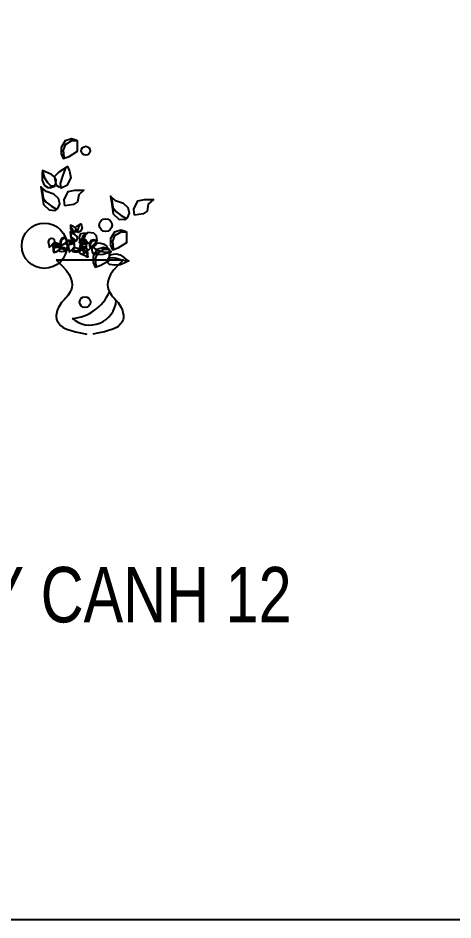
# Model space of a CAD drawing. Header units: millimetres. Extents: x 21129 to 2803301, y -510327 to 166837.
# Drawn here: x 263474 to 266607, y -160163 to -153663 of the extents above; entities that cross this region are included whole.
import ezdxf
from ezdxf.enums import TextEntityAlignment as Align

# ---------------------------------------------------------------- set-up
doc = ezdxf.new("R2010")
doc.units = ezdxf.units.MM
doc.layers.add('....01_TNT_A_DRAWING', color=7, linetype='Continuous')
doc.layers.add('....20_TNT_N_TEXT', color=9, linetype='Continuous')
doc.layers.add('....13_TNT_F_TREE', color=76, linetype='Continuous', transparency=0.5)
doc.styles.add('.TNT_A_TXT_3_NOTE', font='uromans.shx', dxfattribs={"width": 0.8})

# ---------------------------------------------------------------- blocks, each defined once
blk = doc.blocks.new('.TNT_KHUNG LAYOUT_2')
at = {"color": 14}
blk.add_lwpolyline([(15, 312), (435, 312), (435, 15), (15, 15)], close=True, dxfattribs=at)
blk = doc.blocks.new('caycanh12')
blk.add_line((-146.2, 258.1), (95.9, 258.1))
for points in [[(-74.3, 689.7), (-90.8, 694.4), (-114.3, 687.4), (-128.4, 663.9), (-128.4, 640.3), (-121.4, 623.9), (-100.2, 630.9), (-69.6, 649.7), (-69.6, 666.2), (-69.6, 687.4), (-90.8, 687.4), (-114.3, 673.3), (-121.4, 654.4), (-119, 628.6)], [(-133.5, 519.2), (-145.3, 526.2), (-152.4, 559.2), (-135.9, 575.6), (-105.3, 594.4), (-98.2, 578), (-93.5, 554.5), (-107.7, 526.2), (-128.8, 516.8), (-131.2, 533.3), (-121.8, 563.9), (-110, 592.1)], [(-151, 526.5), (-147.5, 533.5), (-146.1, 546.8), (-152.4, 557.3), (-163, 566.4), (-173.5, 571.3), (-185.4, 575.5), (-195.9, 581.1), (-196.6, 569.9), (-196.6, 546.1), (-189.6, 527.2), (-176.3, 518.8), (-165.8, 518.8), (-151.7, 524.4), (-165.1, 525.8), (-177, 535.6), (-186.8, 552.4), (-191.7, 569.9), (-194.5, 580.4)], [(-201.8, 521.5), (-196.6, 508.3), (-193.1, 481.6), (-181.9, 466.9), (-163.7, 451.5), (-145.4, 441)], [(49, 488), (54.1, 474.8), (57.6, 448.1), (68.9, 433.4), (87.1, 418), (105.3, 407.5)], [(-96.6, 359.5), (-94.6, 354.2), (-93.1, 343.6), (-88.7, 337.7), (-81.4, 331.5), (-74.1, 327.3)], [(-76.3, 361.5), (-74.9, 364.3), (-74.4, 369.6), (-76.9, 373.8), (-81.1, 377.5), (-85.3, 379.5), (-90.1, 381.1), (-94.3, 383.4), (-94.6, 378.9), (-94.6, 369.4), (-91.7, 361.8), (-86.4, 358.4), (-82.2, 358.4), (-76.6, 360.7), (-81.9, 361.2), (-86.7, 365.2), (-90.6, 371.9), (-92.6, 378.9), (-93.7, 383.1)], [(-69.3, 358.6), (-74, 361.4), (-76.9, 374.6), (-70.3, 381.2), (-58, 388.7), (-55.2, 382.1), (-53.3, 372.7), (-59, 361.4), (-67.4, 357.7), (-68.4, 364.2), (-64.6, 376.5), (-59.9, 387.8)], [(103.2, 361), (86.7, 365.7), (63.2, 358.7), (49.1, 335.2), (49.1, 311.6), (56.1, 295.2), (77.3, 302.2), (107.9, 321.1), (107.9, 337.5), (107.9, 358.7), (86.7, 358.7), (63.2, 344.6), (56.1, 325.8), (58.5, 299.9)], [(-110.8, 336.8), (-117.4, 338.7), (-126.8, 335.8), (-132.4, 326.4), (-132.4, 317), (-129.6, 310.4), (-121.1, 313.3), (-108.9, 320.8), (-108.9, 327.4), (-108.9, 335.8), (-117.4, 335.8), (-126.8, 330.2), (-129.6, 322.7), (-128.7, 312.3)], [(-109.9, 324.2), (-108.3, 326.7), (-106, 328.9), (-102.9, 329.2), (-99, 329.5), (-93.7, 328.1), (-88.9, 325), (-84.7, 321.7), (-80.8, 319.7), (-86.9, 316.6), (-93.4, 314.1), (-101.8, 313.2), (-108.8, 314.4), (-111.1, 316.9), (-111.1, 322.2), (-108.8, 323.9), (-104.3, 324.5), (-101, 324.2), (-97.3, 323.1), (-91.1, 321.1), (-85.5, 320.3), (-80.8, 319.7)], [(-61.8, 326), (-61.5, 326.8), (-61.2, 327.5), (-61, 328.1), (-60.7, 328.6), (-60.4, 329.1), (-60.1, 329.5), (-59.8, 329.9), (-59.5, 330.2), (-59.2, 330.6), (-58.9, 331), (-58.5, 331.3), (-58.2, 331.6), (-57.9, 331.9), (-57.5, 332.2), (-57.2, 332.5), (-56.9, 332.7), (-56.6, 332.9), (-56.3, 333), (-56, 333.2), (-55.7, 333.3), (-55.4, 333.4), (-55.1, 333.5), (-54.8, 333.6), (-54.5, 333.7), (-54.2, 333.8), (-53.9, 334), (-53.5, 334.1), (-53.1, 334.3), (-52.8, 334.4), (-52.4, 334.5), (-52, 334.7), (-51.6, 334.8), (-51.2, 334.9), (-50.8, 334.9), (-50.4, 335), (-50, 335), (-49.7, 335), (-49.3, 335), (-48.9, 335), (-48.5, 334.9), (-48.1, 334.9), (-47.8, 334.8), (-47.4, 334.7), (-47, 334.6), (-46.7, 334.5), (-46.3, 334.3), (-45.9, 334.2), (-45.5, 334.1), (-45.2, 333.9), (-44.8, 333.8), (-44.4, 333.6), (-44, 333.5), (-43.6, 333.3), (-43.2, 333.1), (-42.8, 332.9), (-42.5, 332.6), (-42.1, 332.4), (-41.8, 332.1), (-41.5, 331.8), (-41.2, 331.5), (-40.9, 331.1), (-40.6, 330.7), (-40.4, 330.3), (-40.1, 329.9), (-39.8, 329.4), (-39.6, 328.9), (-39.3, 328.5), (-39, 328), (-38.8, 327.5), (-38.5, 327.1), (-38.3, 326.7), (-38, 326.3), (-37.8, 326), (-37.6, 325.8), (-37.3, 325.6), (-37.1, 325.4), (-36.9, 325.2), (-36.7, 325.1), (-36.5, 324.9), (-36.3, 324.7), (-36.1, 324.5), (-35.9, 324.3), (-35.7, 324), (-35.5, 323.7), (-35.3, 323.4), (-35.1, 323.1), (-34.9, 322.7), (-34.7, 322.4), (-34.5, 322), (-34.3, 321.6), (-34.2, 321.2), (-34, 320.8), (-33.8, 320.4), (-33.6, 320), (-33.4, 319.7), (-33.1, 319.4), (-32.9, 319.1), (-32.6, 318.9), (-32.3, 318.7), (-32.1, 318.5), (-31.9, 318.4), (-31.7, 318.3), (-31.6, 318.2), (-31.6, 318.1), (-31.7, 318), (-31.8, 318), (-32, 317.9), (-32.3, 317.9), (-32.6, 317.8), (-33, 317.8), (-33.3, 317.7), (-33.6, 317.7), (-34, 317.6), (-34.3, 317.5), (-34.6, 317.4), (-34.9, 317.3), (-35.3, 317.2), (-35.6, 317), (-35.9, 316.9), (-36.3, 316.8), (-36.6, 316.7), (-37, 316.6), (-37.4, 316.5), (-37.8, 316.4), (-38.2, 316.3), (-38.6, 316.2), (-39.1, 316.2), (-39.5, 316.1), (-39.9, 316), (-40.3, 315.9), (-40.8, 315.8), (-41.2, 315.8), (-41.6, 315.7), (-42.1, 315.6), (-42.5, 315.6), (-43, 315.5), (-43.4, 315.5), (-43.9, 315.5), (-44.3, 315.5), (-44.8, 315.5), (-45.3, 315.4), (-45.8, 315.4), (-46.3, 315.4), (-46.8, 315.4), (-47.3, 315.4), (-47.8, 315.4), (-48.4, 315.4), (-48.9, 315.4), (-49.5, 315.3), (-50.1, 315.3), (-50.6, 315.3), (-51.2, 315.3), (-51.8, 315.4), (-52.4, 315.4), (-53, 315.4), (-53.6, 315.5), (-54.1, 315.6), (-54.7, 315.6), (-55.2, 315.7), (-55.7, 315.8), (-56.2, 315.9), (-56.6, 316), (-57, 316.1), (-57.4, 316.3), (-57.8, 316.4), (-58.1, 316.6), (-58.5, 316.8), (-58.8, 317), (-59.2, 317.3), (-59.5, 317.6), (-59.9, 317.9), (-60.2, 318.2), (-60.5, 318.5), (-60.8, 318.8), (-61, 319.1), (-61.3, 319.4), (-61.5, 319.6), (-61.6, 319.9), (-61.8, 320.1), (-61.9, 320.4), (-62, 320.6), (-62, 320.9), (-62.1, 321.2), (-62.1, 321.6), (-62, 321.9), (-62, 322.3), (-61.9, 322.8), (-61.8, 323.2), (-61.7, 323.7), (-61.5, 324.1), (-61.3, 324.6), (-61, 325), (-60.8, 325.4), (-60.4, 325.8), (-60.1, 326.1), (-59.7, 326.4), (-59.2, 326.7), (-58.8, 327), (-58.3, 327.2), (-57.8, 327.4), (-57.3, 327.6), (-56.8, 327.7), (-56.3, 327.8), (-55.8, 327.9), (-55.2, 328), (-54.7, 328), (-54.1, 328.1), (-53.6, 328.1), (-53.1, 328.2), (-52.6, 328.2), (-52, 328.3), (-51.6, 328.3), (-51.1, 328.3), (-50.6, 328.4), (-50.1, 328.4), (-49.7, 328.4), (-49.3, 328.4), (-48.9, 328.4), (-48.4, 328.3), (-48, 328.3), (-47.6, 328.2), (-47.2, 328.1), (-46.7, 328), (-46.3, 327.9), (-45.8, 327.8), (-45.3, 327.6), (-44.8, 327.5), (-44.3, 327.3), (-43.8, 327.1), (-43.3, 326.9), (-42.8, 326.8), (-42.3, 326.6), (-41.9, 326.4), (-41.5, 326.3), (-41.1, 326.1), (-40.7, 326), (-40.4, 325.9), (-40, 325.7), (-39.7, 325.6), (-39.4, 325.4), (-39.1, 325.3), (-38.8, 325.1), (-38.5, 324.9), (-38.3, 324.7), (-38, 324.5), (-37.7, 324.3), (-37.4, 324), (-37.2, 323.7), (-36.9, 323.4), (-36.5, 323), (-36.1, 322.6), (-35.6, 322.2), (-34.9, 321.7), (-34.1, 321.2), (-33, 320.7), (-31.7, 320.2)], [(-4.9, 328.8), (-11.5, 330.7), (-20.9, 327.9), (-26.6, 318.5), (-26.6, 309.1), (-23.8, 302.5), (-15.3, 305.3), (-3, 312.8), (-3, 319.4), (-3, 327.9), (-11.5, 327.9), (-20.9, 322.2), (-23.8, 314.7), (-22.8, 304.3)], [(-156.2, 317.2), (-154, 318.8), (-150.3, 320.3), (-146.1, 319.7), (-141.6, 318.3), (-137.4, 314.9), (-135.7, 312.1), (-133.5, 308.8), (-131.5, 307.4), (-135.7, 306), (-142.7, 303.4), (-151.4, 303.2), (-156.8, 304.3), (-158.2, 306.8), (-158.7, 310.4), (-158.4, 313.8), (-157.3, 317.2), (-156.8, 314.4), (-154.2, 311.8), (-150.6, 309.3), (-145, 307.9), (-138.5, 307.1), (-132.1, 307.1)], [(-135.7, 311.5), (-142.3, 313.4), (-151.7, 310.6), (-157.4, 301.2), (-157.4, 291.8), (-154.5, 285.2), (-146.1, 288), (-133.8, 295.5), (-133.8, 302.1), (-133.8, 310.6), (-142.3, 310.6), (-151.7, 305), (-154.5, 297.4), (-153.6, 287.1)], [(-134.9, 298.9), (-133.2, 301.5), (-131, 303.7), (-127.9, 304), (-123.9, 304.3), (-118.6, 302.9), (-113.9, 299.8), (-109.6, 296.4), (-105.7, 294.5), (-111.9, 291.4), (-118.3, 288.8), (-126.8, 288), (-133.8, 289.1), (-136, 291.6), (-136, 297), (-133.8, 298.7), (-129.3, 299.2), (-125.9, 298.9), (-122.3, 297.8), (-116.1, 295.9), (-110.5, 295), (-105.7, 294.5)], [(-84.5, 299.9), (-82.2, 301.6), (-78.6, 303), (-74.4, 302.4), (-69.9, 301), (-65.7, 297.7), (-64, 294.9), (-61.8, 291.5), (-59.8, 290.1), (-64, 288.7), (-71, 286.2), (-79.7, 285.9), (-85.1, 287), (-86.5, 289.5), (-87, 293.2), (-86.7, 296.5), (-85.6, 299.9), (-85.1, 297.1), (-82.5, 294.6), (-78.9, 292.1), (-73.3, 290.7), (-66.8, 289.8), (-60.4, 289.8)], [(-59.2, 302.9), (-58, 303.5), (-56.9, 304), (-56, 304.4), (-55.3, 304.8), (-54.7, 305), (-54.3, 305.3), (-53.9, 305.4), (-53.5, 305.6), (-53.2, 305.8), (-52.9, 305.9), (-52.5, 306), (-52.2, 306.2), (-51.9, 306.3), (-51.6, 306.4), (-51.3, 306.5), (-50.9, 306.6), (-50.5, 306.7), (-50.1, 306.8), (-49.7, 306.8), (-49.3, 306.9), (-48.9, 306.9), (-48.5, 307), (-48.1, 307), (-47.7, 307), (-47.3, 307), (-47, 307), (-46.7, 307), (-46.4, 307), (-46.1, 306.9), (-45.8, 306.9), (-45.6, 306.9), (-45.3, 306.8), (-45, 306.8), (-44.8, 306.8), (-44.5, 306.7), (-44.2, 306.7), (-44, 306.6), (-43.7, 306.5), (-43.4, 306.4), (-43.1, 306.3), (-42.8, 306.2), (-42.5, 306.1), (-42.2, 306), (-41.9, 305.8), (-41.6, 305.6), (-41.3, 305.4), (-41, 305.2), (-40.7, 305), (-40.5, 304.8), (-40.2, 304.6), (-40, 304.4), (-39.8, 304.1), (-39.6, 303.9), (-39.4, 303.6), (-39.2, 303.3), (-39, 303), (-38.8, 302.7), (-38.6, 302.3), (-38.4, 302), (-38.2, 301.6), (-38.1, 301.3), (-37.9, 300.9), (-37.7, 300.6), (-37.5, 300.2), (-37.3, 299.9), (-37.1, 299.6), (-36.9, 299.3), (-36.7, 299.1), (-36.5, 298.8), (-36.3, 298.5), (-36.1, 298.2), (-35.9, 297.9), (-35.7, 297.6), (-35.6, 297.2), (-35.4, 296.8), (-35.2, 296.5), (-35, 296.1), (-34.9, 295.8), (-34.7, 295.4), (-34.6, 295.1), (-34.5, 294.8), (-34.5, 294.5), (-34.4, 294.2), (-34.3, 293.9), (-34.3, 293.7), (-34.3, 293.4), (-34.3, 293.1), (-34.3, 292.8), (-34.4, 292.5), (-34.4, 292.2), (-34.4, 291.9), (-34.5, 291.5), (-34.5, 291.1), (-34.6, 290.7), (-34.6, 290.3), (-34.6, 289.9), (-34.6, 289.4), (-34.5, 288.9), (-34.5, 288.4), (-34.4, 287.9), (-34.4, 287.5), (-34.3, 287), (-34.2, 286.5), (-34.2, 286), (-34.1, 285.5), (-34.1, 285.1), (-34, 284.7), (-34, 284.2), (-34, 283.8), (-34, 283.4), (-33.9, 283), (-33.9, 282.6), (-33.9, 282.2), (-33.9, 281.8), (-33.8, 281.4), (-33.8, 281), (-33.8, 280.6), (-33.8, 280.2), (-33.8, 279.9), (-33.9, 279.5), (-33.9, 279.1), (-33.9, 278.7), (-34, 278.3), (-34, 278), (-34.1, 277.6), (-34.1, 277.3), (-34.1, 276.9), (-34.1, 276.6), (-34.1, 276.3), (-34.1, 275.9), (-34.1, 275.6), (-34.1, 275.3), (-34, 275), (-33.9, 274.7), (-33.8, 274.4), (-33.8, 274.1), (-33.7, 273.9), (-33.6, 273.6), (-33.5, 273.3), (-33.4, 273), (-33.3, 272.7), (-33.2, 272.5), (-33.1, 272.2), (-33, 271.9), (-33, 271.6), (-32.9, 271.3), (-32.9, 270.9), (-32.9, 270.6), (-32.9, 270.3), (-32.9, 270), (-32.9, 269.7), (-32.8, 269.4), (-32.8, 269.1), (-32.8, 268.9), (-32.8, 268.6), (-32.8, 268.4), (-32.9, 268.3), (-32.9, 268.1), (-33, 268), (-33.2, 268), (-33.3, 268), (-33.5, 268), (-33.8, 268.1), (-34.1, 268.2), (-34.3, 268.3), (-34.7, 268.5), (-35, 268.6), (-35.3, 268.8), (-35.6, 269), (-36, 269.2), (-36.3, 269.3), (-36.6, 269.5), (-37, 269.7), (-37.3, 269.9), (-37.6, 270.1), (-38, 270.3), (-38.3, 270.5), (-38.7, 270.7), (-39, 271), (-39.4, 271.2), (-39.8, 271.5), (-40.2, 271.7), (-40.6, 272), (-41, 272.3), (-41.4, 272.6), (-41.9, 272.9), (-42.3, 273.2), (-42.8, 273.5), (-43.2, 273.8), (-43.7, 274.1), (-44.2, 274.4), (-44.6, 274.6), (-45.1, 274.9), (-45.5, 275.1), (-45.9, 275.2), (-46.3, 275.4), (-46.7, 275.6), (-47.2, 275.7), (-47.6, 275.9), (-48, 276), (-48.4, 276.1), (-48.9, 276.2), (-49.3, 276.4), (-49.8, 276.5), (-50.2, 276.6), (-50.7, 276.8), (-51.2, 276.9), (-51.6, 277.1), (-52.1, 277.3), (-52.5, 277.6), (-53, 277.8), (-53.5, 278), (-53.9, 278.3), (-54.4, 278.6), (-54.9, 278.8), (-55.4, 279.1), (-55.9, 279.3), (-56.4, 279.6), (-56.9, 279.9), (-57.4, 280.1), (-57.9, 280.4), (-58.3, 280.6), (-58.8, 280.9), (-59.2, 281.2), (-59.7, 281.5), (-60, 281.8), (-60.4, 282.1), (-60.8, 282.5), (-61.1, 282.8), (-61.5, 283.1), (-61.8, 283.4), (-62.2, 283.8), (-62.6, 284.1), (-62.9, 284.4), (-63.3, 284.7), (-63.7, 285.1), (-64, 285.4), (-64.4, 285.8), (-64.7, 286.2), (-65.1, 286.6), (-65.4, 287), (-65.7, 287.5), (-65.9, 288), (-66.2, 288.5), (-66.4, 289), (-66.6, 289.5), (-66.7, 290), (-66.8, 290.6), (-66.9, 291.1), (-66.9, 291.6), (-66.9, 292.2), (-66.9, 292.7), (-66.8, 293.2), (-66.8, 293.7), (-66.7, 294.1), (-66.6, 294.6), (-66.6, 295), (-66.5, 295.5), (-66.4, 295.9), (-66.3, 296.2), (-66.2, 296.6), (-66.1, 297), (-65.9, 297.3), (-65.8, 297.6), (-65.6, 298), (-65.4, 298.3), (-65.1, 298.6), (-64.9, 298.9), (-64.7, 299.1), (-64.4, 299.4), (-64.1, 299.6), (-63.8, 299.9), (-63.6, 300.1), (-63.3, 300.2), (-63, 300.4), (-62.7, 300.6), (-62.4, 300.7), (-62.1, 300.9), (-61.8, 301.1), (-61.4, 301.2), (-61, 301.4), (-60.6, 301.6), (-60.2, 301.8), (-59.8, 302), (-59.4, 302.1), (-59, 302.3), (-58.6, 302.4), (-58.2, 302.5), (-57.8, 302.6), (-57.5, 302.6), (-57.2, 302.7), (-56.9, 302.7), (-56.6, 302.6), (-56.3, 302.6), (-56, 302.6), (-55.7, 302.5), (-55.3, 302.4), (-55, 302.4), (-54.7, 302.3), (-54.3, 302.2), (-54, 302.1), (-53.6, 302), (-53.3, 301.8), (-52.9, 301.6), (-52.6, 301.4), (-52.3, 301.1), (-51.9, 300.9), (-51.6, 300.6), (-51.3, 300.3), (-50.9, 300), (-50.6, 299.7), (-50.3, 299.5), (-50, 299.2), (-49.6, 299), (-49.3, 298.8), (-49, 298.5), (-48.6, 298.3), (-48.3, 298.1), (-47.9, 297.8), (-47.5, 297.6), (-47.1, 297.3), (-46.8, 297), (-46.4, 296.6), (-46, 296.3), (-45.6, 295.9), (-45.2, 295.5), (-44.8, 295.1), (-44.4, 294.7), (-44, 294.2), (-43.7, 293.7), (-43.3, 293.3), (-43, 292.8), (-42.7, 292.3), (-42.3, 291.8), (-42, 291.2), (-41.7, 290.7), (-41.3, 290.2), (-41, 289.6), (-40.6, 289.1), (-40.3, 288.5), (-40, 288), (-39.7, 287.4), (-39.4, 286.9), (-39.1, 286.4), (-38.8, 285.9), (-38.6, 285.5), (-38.4, 285), (-38.2, 284.6), (-38, 284.2), (-37.8, 283.8), (-37.6, 283.4), (-37.4, 283.1), (-37.2, 282.7), (-37.1, 282.3), (-36.9, 282), (-36.7, 281.6), (-36.6, 281.3), (-36.4, 281), (-36.3, 280.7), (-36.1, 280.4), (-36, 280.1), (-35.9, 279.8), (-35.7, 279.5), (-35.6, 279.2), (-35.5, 278.9), (-35.3, 278.6), (-35.2, 278.4), (-35.1, 278.1), (-34.9, 277.8), (-34.8, 277.5), (-34.6, 277.2), (-34.5, 276.9), (-34.3, 276.5), (-34.2, 276.2), (-34, 275.8), (-33.8, 275.4)], [(-39.1, 319.5), (-45.7, 321.4), (-55.1, 318.6), (-60.7, 309.2), (-60.7, 299.8), (-57.9, 293.2), (-49.4, 296), (-37.2, 303.5), (-37.2, 310.1), (-37.2, 318.6), (-45.7, 318.6), (-55.1, 312.9), (-57.9, 305.4), (-57, 295.1)], [(-10.3, 312), (-4.7, 316.2), (4.4, 319.7), (14.9, 318.3), (26.1, 314.8), (36.6, 306.4), (40.8, 299.4), (46.4, 291), (51.3, 287.5), (40.8, 284), (23.3, 277.7), (1.6, 277), (-11.7, 279.8), (-15.2, 286.1), (-16.6, 295.2), (-15.9, 303.6), (-13.1, 312), (-11.7, 305), (-5.4, 298.7), (3.7, 292.4), (17.7, 288.9), (33.8, 286.8), (49.9, 286.8)], [(40.8, 297.9), (24.4, 302.6), (0.8, 295.6), (-13.3, 272.1), (-13.3, 248.6), (-6.2, 232.1), (15, 239.1), (45.5, 258), (45.5, 274.4), (45.5, 295.6), (24.4, 295.6), (0.8, 281.5), (-6.2, 262.7), (-3.9, 236.8)], [(42.9, 266.4), (47.2, 272.7), (52.8, 278.3), (60.5, 279), (70.3, 279.7), (83.6, 276.2), (95.5, 268.5), (106, 260.1), (115.8, 255.2), (100.4, 247.5), (84.3, 241.2), (63.3, 239.1), (45.8, 241.9), (40.1, 248.2), (40.1, 261.5), (45.8, 265.7), (57, 267.1), (65.4, 266.4), (74.5, 263.6), (89.9, 258.7), (103.9, 256.6), (115.8, 255.2)], [(-146.2, 258.1), (-125.9, 238.5), (-110.7, 221), (-100.1, 205.5), (-93.3, 191.8), (-89.8, 179.6), (-88.9, 168.9), (-90, 159.5), (-92.4, 151.1), (-95.6, 143.7), (-99.4, 137), (-103.6, 130.9), (-108.2, 125.3), (-112.9, 120), (-117.7, 114.9), (-122.3, 109.8), (-126.7, 104.5), (-130.7, 99), (-134.3, 93.3), (-137.5, 87.4), (-140.3, 81.5), (-142.5, 75.6), (-144.3, 69.7), (-145.5, 64), (-146.2, 58.5), (-146.3, 53.2), (-145.8, 48.3), (-144.7, 43.5), (-143.1, 39), (-140.9, 34.7), (-138.2, 30.5), (-134.9, 26.5), (-131, 22.6), (-126.6, 18.8), (-121, 15.1), (-113.8, 11.3), (-104.5, 7.5), (-92.5, 3.6), (-77.4, -0.4), (-58.6, -4.6), (-35.5, -9.1)], [(95.9, 258.1), (75.6, 238.5), (60.5, 221), (49.8, 205.5), (43, 191.8), (39.5, 179.6), (38.6, 168.9), (39.7, 159.5), (42.1, 151.1), (45.3, 143.7), (49.1, 137), (53.3, 130.9), (57.9, 125.3), (62.6, 120), (67.4, 114.9), (72, 109.8), (76.4, 104.5), (80.4, 99), (84.1, 93.3), (87.2, 87.4), (90, 81.5), (92.2, 75.6), (94, 69.7), (95.2, 64), (95.9, 58.5), (96, 53.2), (95.5, 48.3), (94.4, 43.5), (92.8, 39), (90.7, 34.7), (87.9, 30.5), (84.6, 26.5), (80.8, 22.6), (76.3, 18.8), (70.7, 15.1), (63.5, 11.3), (54.2, 7.5), (42.3, 3.6), (27.1, -0.4), (8.3, -4.6), (-14.8, -9.1)]]:
    blk.add_lwpolyline(points)
for points in [[(-140.6, 443.9), (-133.5, 460.4), (-138.2, 479.2), (-154.7, 495.7), (-182.9, 505.1), (-201.8, 521.5), (-197.1, 491), (-192.4, 458), (-171.2, 439.2), (-150, 436.9)], [(-114.7, 453.3), (-117.1, 474.5), (-102.9, 505.1), (-79.4, 509.8), (-46.5, 509.8), (-65.3, 493.3), (-70, 467.4), (-84.1, 458)], [(110.1, 410.4), (117.2, 426.9), (112.5, 445.7), (96, 462.2), (67.8, 471.6), (49, 488), (53.7, 457.5), (58.4, 424.5), (79.6, 405.7), (100.7, 403.4)], [(136, 419.8), (133.7, 441), (147.8, 471.6), (171.3, 476.3), (204.3, 476.3), (185.4, 459.8), (180.7, 434), (166.6, 424.5)], [(-72.1, 328.5), (-69.3, 335.1), (-71.2, 342.6), (-77.8, 349.2), (-89.1, 353), (-96.6, 359.5), (-94.7, 347.3), (-92.9, 334.1), (-84.4, 326.6), (-75.9, 325.7)], [(-156.4, 334.4), (-164.9, 335.4), (-172.4, 330.7), (-175.3, 322.2), (-172.4, 313.7), (-171.5, 304.3), (-169.6, 305.3), (-163, 310.9), (-151.7, 323.1), (-152.7, 330.7)], [(-61.8, 332.3), (-62.7, 340.7), (-57.1, 353), (-47.7, 354.8), (-34.5, 354.8), (-42, 348.3), (-43.9, 337.9), (-49.6, 334.1)], [(-11, 355.1), (-32.1, 357.5), (-51, 345.7), (-58, 324.6), (-51, 303.4), (-48.6, 279.9), (-43.9, 282.2), (-27.4, 296.3), (0.8, 326.9), (-1.5, 345.7)], [(-84.7, 317.2), (-93.2, 318.1), (-100.7, 313.4), (-103.6, 304.9), (-100.7, 296.5), (-99.8, 287), (-97.9, 288), (-91.3, 293.6), (-80, 305.9), (-81, 313.4)]]:
    blk.add_lwpolyline(points, close=True)
for centre, radius in [((-39.9, 651.6), 16.1), ((-188.8, 309.3), 81.6), ((32.1, 383.7), 23.1), ((-42.4, 106.3), 19.5)]:
    blk.add_circle(centre, radius)
for centre, radius, start, end in [((-99.9, 205), 157.6, 274.0599, 337.1127), ((-25.3, 118.9), 95.3, 228.2746, 356.0835)]:
    blk.add_arc(centre, radius, start, end)

msp = doc.modelspace()

# ---------------------------------------------------------------- block references
at = {"layer": '....01_TNT_A_DRAWING', "xscale": 200, "yscale": 200, "zscale": 200}
msp.add_blockref('.TNT_KHUNG LAYOUT_2', (218892.4, -163162.9), dxfattribs=at)
at = {"layer": '....13_TNT_F_TREE', "xscale": 2, "yscale": 2, "zscale": 2}
msp.add_blockref('caycanh12', (264041.6, -155922.5), dxfattribs=at)

# ---------------------------------------------------------------- texts
at = {"layer": '....20_TNT_N_TEXT', "style": '.TNT_A_TXT_3_NOTE', "width": 0.8}
msp.add_text('CAY CANH 12', height=400, dxfattribs=at).set_placement((264041.6, -158018.4), align=Align.CENTER)

doc.saveas('drawing.dxf')
